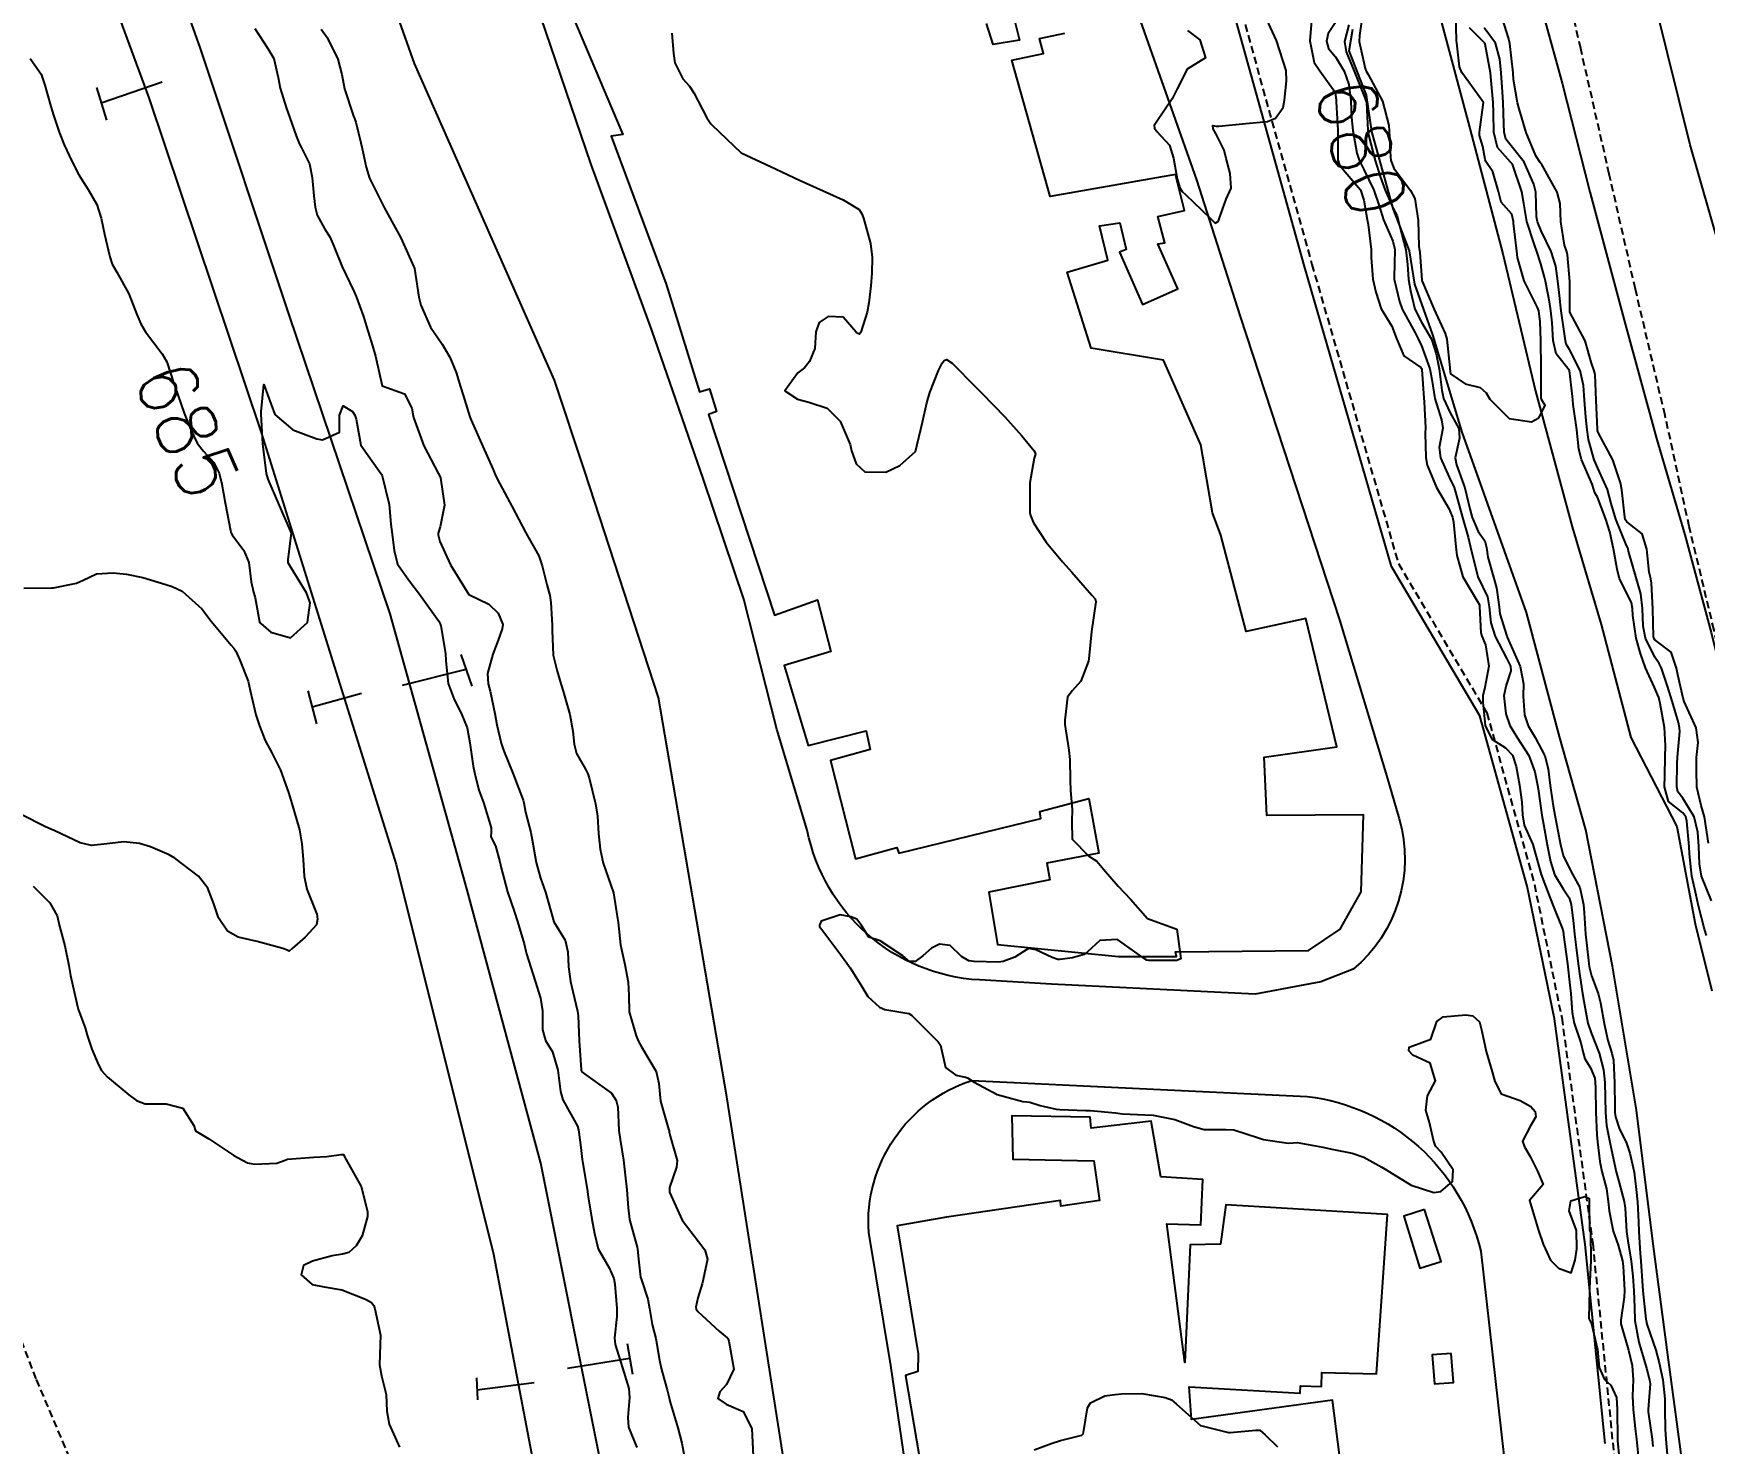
# Model space of a CAD drawing. Header units: metres. Extents: x 292545 to 299085, y 7450245 to 7463078.
# Drawn here: x 297021.9 to 297134.6, y 7453519.8 to 7453614.8 of the extents above; entities that cross this region are included whole.
import ezdxf
from ezdxf.enums import TextEntityAlignment as Align

# ---------------------------------------------------------------- set-up
doc = ezdxf.new("R2010")
doc.units = ezdxf.units.M
doc.linetypes.add('DASHED', pattern=[0.75, 0.5, -0.25])
for name, color, linetype in [('Canteiro', 45, 'DASHED'), ('Cotas', 45, 'Continuous'), ('Curvas de Nivel 1m', 11, 'Continuous'), ('Curvas de Nivel 5m', 15, 'Continuous'), ('Edificações', 30, 'Continuous'), ('Hidrografia', 140, 'Continuous'), ('Linha Férrea', 20, 'Continuous'), ('Pórtico', 62, 'Continuous'), ('Vias Primárias', 230, 'Continuous'), ('Vias Secundárias', 230, 'DASHED')]:
    doc.layers.add(name, color=color, linetype=linetype)
doc.styles.add('Style-STANDARD', font='STANDARD.shx')

msp = doc.modelspace()

# ---------------------------------------------------------------- linework, layer by layer
at = {"layer": 'Canteiro'}
for points in [[(297074.39, 7453750.06), (297075.99, 7453742.68), (297077.44, 7453734.39), (297079.7, 7453723.78), (297081.18, 7453715.1), (297083.5, 7453702.83), (297085.8, 7453691.72), (297089.6, 7453671.88), (297094.45, 7453649.39), (297100.21, 7453627.71), (297108.14, 7453599.26), (297113.97, 7453579.09), (297119.93, 7453569.02), (297123.14, 7453557.45), (297124.98, 7453548.47), (297127.07, 7453533.24), (297128.42, 7453519.8), (297129.87, 7453505.84)], [(297146.14, 7453515.81), (297145.41, 7453522.17), (297144.62, 7453529.25), (297143.73, 7453536.23), (297142.43, 7453542.84), (297140.51, 7453551.76), (297138.58, 7453560.13), (297137.12, 7453566.44), (297135.25, 7453574.6), (297133.58, 7453581.58), (297131.95, 7453589.08), (297129.95, 7453597.59), (297128.19, 7453605.34), (297126.26, 7453613.81), (297124.27, 7453622.48), (297122.63, 7453629), (297121.58, 7453633.57), (297117.36, 7453637.89), (297114.81, 7453648.82), (297112.9, 7453657.15), (297110.7, 7453666.63), (297108.62, 7453675.71), (297106.62, 7453684.64), (297105.32, 7453693.73)]]:
    msp.add_lwpolyline(points, dxfattribs=at)
at = {"layer": 'Curvas de Nivel 1m', "flags": 128}
for points, elevation in [([(297099.76, 7453615.04), (297100.59, 7453614.41), (297100.97, 7453613.18), (297099.73, 7453612.42), (297099.05, 7453611.09), (297098.73, 7453610.43), (297097.69, 7453608.89), (297097.51, 7453608.62), (297097.52, 7453608.45), (297097.68, 7453608.22), (297098.53, 7453607.29), (297098.81, 7453606.43), (297099.05, 7453605.02), (297099.23, 7453604.43), (297099.39, 7453604.18), (297099.63, 7453603.95), (297101.26, 7453602.4), (297101.61, 7453602.03), (297101.84, 7453602.17), (297101.91, 7453602.4), (297102.37, 7453603.65), (297102.69, 7453604.39), (297102.63, 7453605.4), (297102.37, 7453606.39), (297102.23, 7453606.96), (297101.68, 7453608.03), (297101.49, 7453608.4), (297101.47, 7453608.62), (297101.68, 7453608.59), (297101.86, 7453608.58), (297103.69, 7453608.77), (297105.15, 7453608.89), (297105.69, 7453609.11), (297106.2, 7453609.85), (297106.29, 7453610.34), (297106.43, 7453611.63), (297106.4, 7453612.34), (297105.75, 7453614.35), (297104.84, 7453616.36)], 681), ([(297108.13, 7453615.97), (297108.01, 7453614.33), (297108.29, 7453612.87), (297108.67, 7453612.32), (297109.71, 7453610.87), (297109.77, 7453610.3), (297109.78, 7453610.23), (297109.88, 7453608.3), (297109.88, 7453608.1), (297109.89, 7453606.3), (297109.99, 7453605.96), (297111.41, 7453604.28), (297111.63, 7453603.59), (297111.87, 7453602.28), (297111.93, 7453601.96), (297112.13, 7453600.27), (297112.13, 7453599.73), (297112.25, 7453598.27), (297112.44, 7453597.39), (297112.81, 7453596.27), (297113.53, 7453595.1), (297113.85, 7453594.26), (297114.34, 7453593.09), (297115.49, 7453592.3), (297115.53, 7453592.23), (297115.54, 7453592.18), (297115.69, 7453590.23), (297115.71, 7453589.99), (297115.79, 7453588.23), (297115.78, 7453587.89), (297115.81, 7453586.23), (297115.91, 7453585.73), (297116.55, 7453584.22), (297117.38, 7453582.8), (297117.62, 7453582.21), (297117.69, 7453581.88), (297117.85, 7453580.21), (297117.91, 7453579.63), (297118.31, 7453578.2), (297119.31, 7453576.54), (297119.43, 7453576.31), (297119.45, 7453576.19), (297119.52, 7453574.42), (297119.59, 7453574.19), (297119.84, 7453573.61), (297120.07, 7453572.18), (297119.79, 7453570.74), (297119.67, 7453570.18), (297119.66, 7453569.75), (297119.82, 7453568.18), (297120.27, 7453567.25), (297121.19, 7453566.67), (297121.66, 7453566.16), (297121.92, 7453565.41), (297122.14, 7453564.15), (297122.3, 7453563), (297122.33, 7453562.15), (297122.44, 7453561.46), (297123.03, 7453560.14), (297123.11, 7453559.89), (297123.59, 7453558.13), (297123.9, 7453557.3), (297124.37, 7453556.13), (297125.05, 7453554.4), (297125.1, 7453554.17), (297125.1, 7453554.12), (297125.11, 7453554.05), (297125.38, 7453552.11), (297125.54, 7453550.66), (297125.59, 7453550.11), (297125.68, 7453548.81), (297125.82, 7453548.11), (297126.28, 7453546.78), (297126.42, 7453546.1), (297126.54, 7453545.69), (297126.93, 7453545.08), (297127.21, 7453544.38), (297127.24, 7453544.1), (297127.25, 7453543.76), (297127.29, 7453542.09), (297127.35, 7453540.56), (297127.39, 7453540.09), (297127.55, 7453538.78), (297127.68, 7453538.09), (297127.99, 7453536.93), (297128.12, 7453536.08), (297128.17, 7453535.44), (297128.45, 7453534.08), (297128.79, 7453533.14), (297129.09, 7453532.07), (297129.13, 7453531.71), (297129.21, 7453530.07), (297129.19, 7453529.62), (297128.96, 7453528.07), (297128.97, 7453527.82), (297129.49, 7453526.06), (297129.73, 7453525.02), (297129.8, 7453524.06), (297129.76, 7453522.97), (297129.8, 7453522.06), (297129.94, 7453520.76), (297130.02, 7453520.06), (297130.19, 7453518.48)], 681), ([(297111.58, 7453616.28), (297111.35, 7453614.69), (297111.33, 7453614.28), (297111.73, 7453612.47), (297111.8, 7453612.28), (297111.94, 7453612.06), (297112.91, 7453610.27), (297113.32, 7453608.63), (297113.34, 7453608.26), (297113.43, 7453606.5), (297113.47, 7453606.26), (297113.66, 7453605.74), (297114.79, 7453604.24), (297115.09, 7453603.7), (297115.31, 7453602.23), (297115.36, 7453600.46), (297115.4, 7453600.23), (297115.42, 7453600.07), (297115.55, 7453598.23), (297115.56, 7453598.18), (297116.38, 7453596.22), (297117.13, 7453594.61), (297117.23, 7453594.21), (297117.43, 7453592.28), (297117.43, 7453592.21), (297117.49, 7453591.88), (297118.48, 7453591.2), (297119.48, 7453590.96), (297119.88, 7453590.59), (297120.14, 7453590.18), (297121.45, 7453588.88), (297122.95, 7453588.65), (297123.45, 7453588.91), (297123.86, 7453589.74), (297123.63, 7453590.14), (297123.59, 7453590.26), (297123.6, 7453592.14), (297123.6, 7453592.24), (297123.57, 7453594.14), (297123.53, 7453595.39), (297123.45, 7453596.14), (297123.34, 7453596.35), (297122.44, 7453598.15), (297122, 7453599.73), (297121.95, 7453600.16), (297121.74, 7453602.03), (297121.73, 7453602.16), (297121.62, 7453602.65), (297120.91, 7453603.46), (297120.71, 7453604.17), (297120.34, 7453605.5), (297119.86, 7453606.19), (297119.81, 7453606.33), (297119.67, 7453607.2), (297119.45, 7453607.95), (297119.45, 7453608.18), (297119.7, 7453610.18), (297118.24, 7453612.2), (297118.1, 7453612.57), (297117.9, 7453614.21), (297117.89, 7453614.34), (297117.85, 7453616.21)], 678), ([(297134.88, 7453560.24), (297134.61, 7453562.01), (297134.38, 7453562.77), (297134.09, 7453564.01), (297134.06, 7453565.13), (297134.07, 7453566.01), (297134.17, 7453567.03), (297134.04, 7453568.01), (297133.23, 7453569.79), (297133.16, 7453570.02), (297132.8, 7453571.58), (297132.72, 7453572.03), (297132.35, 7453573.12), (297131.27, 7453573.94), (297131.2, 7453574.05), (297131.18, 7453574.15), (297131.12, 7453576.04), (297131.04, 7453577.76), (297130.99, 7453578.05), (297130.88, 7453578.5), (297130.73, 7453580.05), (297130.4, 7453581.09), (297129.37, 7453581.91), (297129.27, 7453582.07), (297129.24, 7453582.21), (297129.04, 7453584.07), (297128.94, 7453584.53), (297128.42, 7453586.08), (297127.44, 7453587.93), (297127.4, 7453588.05), (297127.39, 7453588.09), (297127.39, 7453588.15), (297127.31, 7453590.09), (297127.23, 7453591.84), (297127.17, 7453592.09), (297126.99, 7453592.6), (297126.56, 7453594.1), (297125.54, 7453596.03), (297125.53, 7453596.11), (297125.52, 7453598.07), (297125.52, 7453598.11), (297125.38, 7453599.91), (297125.32, 7453600.11), (297125.16, 7453600.55), (297124.92, 7453602.12), (297124.87, 7453603.36), (297124.68, 7453604.12), (297123.66, 7453605.95), (297123.53, 7453606.14), (297123.23, 7453606.58), (297122.59, 7453608.15), (297122.11, 7453609.74), (297122, 7453610.16), (297121.73, 7453611.72), (297121.71, 7453612.16), (297121.71, 7453612.18), (297121.48, 7453614.16), (297121.39, 7453614.53), (297120.87, 7453616.17)], 681), ([(297036.87, 7453615.17), (297037.74, 7453613.82), (297038.15, 7453613.15), (297038.44, 7453611.87), (297038.58, 7453611.15), (297038.99, 7453609.85), (297039.24, 7453609.14), (297039.67, 7453607.92), (297039.89, 7453607.36), (297040.01, 7453607.13), (297040.55, 7453606.03), (297040.74, 7453605.12), (297040.86, 7453603.89), (297040.95, 7453603.12), (297041.07, 7453602.58), (297041.6, 7453601.64), (297041.94, 7453601.11), (297042.19, 7453600.5), (297042.77, 7453599.1), (297043.55, 7453597.46), (297043.71, 7453597.09), (297044.2, 7453595.75), (297044.41, 7453595.08), (297044.8, 7453593.78), (297045, 7453593.07), (297045.47, 7453591.07), (297046.96, 7453590.54), (297047.46, 7453589.57), (297047.54, 7453589.04), (297047.56, 7453588.93), (297048.27, 7453587.03), (297049.24, 7453585.19), (297049.33, 7453585.02), (297049.4, 7453584.86), (297049.67, 7453583.02), (297049.36, 7453581.57), (297049.24, 7453581.14), (297049.24, 7453581.02), (297049.35, 7453580.57), (297050.07, 7453579.01), (297051.3, 7453577), (297052.66, 7453576.35), (297053.29, 7453575.75), (297053.6, 7453574.97), (297053.56, 7453574.68), (297053.27, 7453573.93), (297052.93, 7453572.98), (297052.55, 7453571.67), (297052.6, 7453570.98), (297052.74, 7453570.49), (297053.06, 7453568.97), (297053.2, 7453568.22), (297053.48, 7453566.97), (297053.64, 7453566.51), (297054.27, 7453564.96), (297054.96, 7453563.13), (297055.01, 7453562.95), (297055.13, 7453562.33), (297055.48, 7453560.95), (297055.58, 7453560.47), (297055.84, 7453558.94), (297056.14, 7453557.87), (297056.46, 7453556.94), (297057.04, 7453554.93), (297057.8, 7453553.69), (297057.98, 7453552.92), (297058.02, 7453551.9), (297058.16, 7453550.91), (297058.32, 7453550.24), (297058.63, 7453548.91), (297058.67, 7453548.6), (297058.74, 7453546.9), (297058.87, 7453544.96), (297058.87, 7453544.9), (297058.89, 7453544.86), (297058.92, 7453544.81), (297059.2, 7453544.61), (297060.91, 7453543.38), (297061.24, 7453542.88), (297061.34, 7453542.44), (297061.41, 7453540.87), (297061.5, 7453540.25), (297061.74, 7453538.87), (297061.85, 7453537.86), (297061.96, 7453536.87), (297062.04, 7453535.65), (297062.13, 7453534.87), (297062.65, 7453533), (297062.67, 7453532.86), (297062.77, 7453531.98), (297062.88, 7453530.98), (297062.92, 7453530.86), (297063.37, 7453529.48), (297063.48, 7453528.85), (297063.67, 7453527.79), (297063.9, 7453526.84), (297064.16, 7453525.37), (297064.26, 7453524.84), (297064.35, 7453524.5), (297064.67, 7453523.37), (297064.81, 7453522.83), (297064.86, 7453522.62), (297065.39, 7453520.82), (297065.66, 7453519.79), (297065.85, 7453518.82)], 684), ([(297041.35, 7453615.11), (297041.75, 7453614.56), (297042.46, 7453613.1), (297042.75, 7453612.07), (297042.91, 7453611.1), (297043.53, 7453609.25), (297043.6, 7453609.09), (297043.68, 7453608.84), (297044.03, 7453607.45), (297044.12, 7453607.08), (297044.39, 7453605.82), (297044.61, 7453605.08), (297045.61, 7453603.06), (297046.72, 7453601.05), (297047.57, 7453599.15), (297047.62, 7453599.04), (297047.63, 7453598.98), (297047.94, 7453597.04), (297048.07, 7453596.51), (297048.72, 7453595.03), (297049.51, 7453593.88), (297050.03, 7453593.01), (297050.45, 7453591.97), (297050.75, 7453591), (297050.91, 7453590.44), (297051.36, 7453588.99), (297051.45, 7453588.76), (297052.25, 7453586.98), (297052.91, 7453585.47), (297053.13, 7453584.97), (297053.4, 7453584.47), (297054.21, 7453582.96), (297055.14, 7453581.17), (297055.25, 7453580.95), (297055.35, 7453580.79), (297056.02, 7453579.62), (297056.24, 7453578.94), (297056.57, 7453577.67), (297056.77, 7453576.93), (297056.84, 7453576.47), (297056.93, 7453574.93), (297056.93, 7453574.57), (297056.99, 7453572.92), (297057.25, 7453571.83), (297057.53, 7453570.92), (297057.66, 7453570.49), (297058.1, 7453568.91), (297058.32, 7453567.79), (297058.4, 7453566.91), (297058.56, 7453566.29), (297059.17, 7453565.22), (297059.33, 7453564.9), (297059.41, 7453564.65), (297059.84, 7453562.89), (297059.97, 7453562.05), (297060.04, 7453560.89), (297060.15, 7453559.84), (297060.36, 7453558.89), (297061.06, 7453556.88), (297061.33, 7453555.16), (297061.36, 7453554.88), (297061.53, 7453553.38), (297061.64, 7453552.87), (297061.83, 7453552.05), (297062.05, 7453550.86), (297062.08, 7453549.96), (297062.12, 7453548.87), (297062.58, 7453547.24), (297062.75, 7453546.86), (297062.95, 7453546.51), (297063.94, 7453544.84), (297064.12, 7453544.04), (297064.22, 7453542.84), (297064.76, 7453540.95), (297064.8, 7453540.83), (297064.81, 7453540.77), (297064.87, 7453540.49), (297065.34, 7453538.83), (297065.3, 7453538.38), (297064.83, 7453537.01), (297064.82, 7453536.83), (297064.83, 7453536.71), (297065.69, 7453534.82), (297066.79, 7453533.37), (297067.21, 7453532.81), (297067.39, 7453532.19), (297067.11, 7453530.81), (297067.03, 7453530.53), (297066.74, 7453529.57), (297066.6, 7453528.94), (297066.62, 7453528.81), (297066.73, 7453528.65), (297068.17, 7453527.34), (297068.71, 7453526.88), (297068.76, 7453526.83), (297068.79, 7453526.79), (297068.84, 7453526.66), (297069.17, 7453524.78), (297068.67, 7453523.74), (297068.22, 7453523.24), (297068.09, 7453522.8), (297068.66, 7453522.41), (297069.8, 7453521.92), (297070.37, 7453520.76), (297070.46, 7453518.91)], 683), ([(297064.99, 7453614.84), (297065.09, 7453613.49), (297065.2, 7453612.84), (297065.72, 7453611.78), (297066.17, 7453611.28), (297066.47, 7453610.82), (297067.35, 7453609.15), (297067.57, 7453608.8), (297067.62, 7453608.73), (297067.68, 7453608.67), (297069.66, 7453606.78), (297071.65, 7453605.85), (297072.4, 7453605.5), (297073.64, 7453604.91), (297074.04, 7453604.73), (297075.63, 7453604.01), (297076.53, 7453603.61), (297077.62, 7453602.96), (297077.8, 7453602.68), (297077.92, 7453602.37), (297078.38, 7453600.67), (297078.5, 7453599.75), (297078.48, 7453598.67), (297078.41, 7453597.81), (297078.28, 7453596.67), (297078.16, 7453596.05), (297077.74, 7453594.68), (297077.65, 7453594.55), (297077.52, 7453594.59), (297077.41, 7453594.68), (297076.54, 7453595.7), (297075.53, 7453595.75), (297074.91, 7453595.34), (297074.69, 7453594.72), (297074.63, 7453593.6), (297074.28, 7453592.72), (297073.93, 7453592.28), (297073.49, 7453591.95), (297072.6, 7453590.74), (297073.46, 7453590.17), (297074.22, 7453589.96), (297075.46, 7453589.56), (297076.34, 7453588.7), (297077, 7453587.12), (297077.11, 7453586.69), (297077.41, 7453585.81), (297077.99, 7453585.27), (297079.41, 7453585.25), (297080.36, 7453585.71), (297081.42, 7453586.64), (297081.88, 7453588.63), (297082.17, 7453589.92), (297082.38, 7453590.63), (297082.97, 7453592.1), (297083.22, 7453592.61), (297083.34, 7453592.77), (297083.5, 7453592.85), (297083.88, 7453592.61), (297085.48, 7453590.99), (297085.87, 7453590.59), (297087.45, 7453588.97), (297087.83, 7453588.56), (297088.59, 7453587.71), (297089.42, 7453586.7), (297089.49, 7453586.54), (297089.5, 7453586.46), (297089.42, 7453586.19), (297089.12, 7453584.54), (297089.12, 7453582.8), (297089.13, 7453582.54), (297089.16, 7453582.33), (297089.37, 7453581.84), (297090.22, 7453580.53), (297091.33, 7453579.2), (297091.95, 7453578.51), (297093.31, 7453576.96), (297093.52, 7453576.71), (297093.58, 7453576.5), (297093.28, 7453574.5), (297093.1, 7453572.66), (297093.08, 7453572.5), (297092.57, 7453571.17), (297091.97, 7453570.51), (297091.67, 7453570.08), (297091.48, 7453568.52), (297091.49, 7453568.23), (297091.75, 7453566.51), (297091.81, 7453565.88), (297091.84, 7453564.51), (297091.87, 7453563.79), (297091.98, 7453562.51), (297091.95, 7453561.69), (297091.98, 7453560.51), (297093.1, 7453559.36), (297093.64, 7453559.03), (297094.1, 7453558.48), (297095.08, 7453557.33), (297095.9, 7453556.46), (297097.05, 7453555.15), (297099.04, 7453554.43), (297099.3, 7453552.43), (297099.01, 7453552.32), (297097.14, 7453552.32), (297097.01, 7453552.34), (297096.83, 7453552.45), (297095.03, 7453553.74), (297093.84, 7453553.68), (297093.02, 7453552.91), (297092.78, 7453552.74), (297092, 7453552.51), (297091.15, 7453552.39), (297091.02, 7453552.4), (297090.62, 7453552.53), (297089.53, 7453553.05), (297089.03, 7453553.14), (297088.67, 7453552.91), (297088.12, 7453552.56), (297087.33, 7453552.25), (297087.02, 7453552.21), (297085.36, 7453552.25), (297085.02, 7453552.31), (297084.51, 7453552.6), (297083.75, 7453553.33), (297083.03, 7453553.42), (297082.5, 7453553.15), (297081.9, 7453552.63), (297081.4, 7453552.25), (297081.02, 7453552.25), (297080.56, 7453552.64), (297079.03, 7453553.64), (297078.26, 7453553.9), (297077.77, 7453554.68), (297077.47, 7453555.11), (297077.05, 7453555.27), (297076.33, 7453555.41), (297075.05, 7453554.97), (297074.94, 7453554.71), (297074.95, 7453554.62), (297075.04, 7453554.5), (297076.38, 7453552.7), (297077.01, 7453551.82), (297077.73, 7453550.68), (297078.21, 7453549.9), (297078.98, 7453549.17), (297079.34, 7453549.03), (297080.97, 7453548.75), (297081.14, 7453548.64), (297082.95, 7453546.84), (297083.1, 7453546.62), (297083.44, 7453545.12), (297084.14, 7453544.6), (297084.79, 7453544.46), (297084.92, 7453544.41), (297085.38, 7453544.12), (297086.91, 7453543.3), (297088.65, 7453542.81), (297088.91, 7453542.79), (297089.12, 7453542.77), (297089.82, 7453542.54), (297090.9, 7453542.3), (297091.14, 7453542.28), (297092.9, 7453542.22), (297093.2, 7453542.2), (297094.9, 7453542.05), (297095.38, 7453541.99), (297096.89, 7453541.91), (297097.44, 7453541.9), (297098.89, 7453541.6), (297100.16, 7453541.14), (297100.88, 7453540.94), (297102.34, 7453540.93), (297102.88, 7453540.9), (297104.53, 7453540.36), (297104.87, 7453540.25), (297106.55, 7453540.01), (297106.87, 7453540.04), (297107.15, 7453540.05), (297108.87, 7453539.74), (297109.6, 7453539.57), (297110.86, 7453539.33), (297111.64, 7453539.06), (297112.85, 7453538.4), (297113.07, 7453538.26), (297114.84, 7453537.17), (297116.37, 7453536.68), (297116.83, 7453536.74), (297117.62, 7453537.42), (297117.67, 7453538.2), (297116.86, 7453539.39), (297116.47, 7453539.81), (297116.33, 7453540.22), (297116.07, 7453541.41), (297115.81, 7453542.23), (297115.94, 7453543.2), (297116.47, 7453544.22), (297116.11, 7453545.4), (297114.94, 7453545.94), (297114.68, 7453546.24), (297114.7, 7453546.49), (297114.95, 7453546.57), (297116.15, 7453547.03), (297116.56, 7453548.22), (297116.98, 7453548.52), (297118.52, 7453548.65), (297118.98, 7453548.59), (297119.44, 7453548.19), (297119.59, 7453547.55), (297119.89, 7453546.18), (297120.29, 7453544.82), (297120.47, 7453544.17), (297120.91, 7453543.34), (297122.17, 7453542.88), (297122.9, 7453542.49), (297123.2, 7453542.14), (297123.23, 7453541.79), (297122.88, 7453541.17), (297122.33, 7453540.15), (297122.47, 7453539.75), (297122.86, 7453539.12), (297123.36, 7453538.13), (297123.74, 7453537.23), (297122.82, 7453536.14), (297123.42, 7453534.13), (297123.73, 7453533.19), (297124.22, 7453532.13), (297124.77, 7453531.58), (297125.61, 7453531.26), (297125.88, 7453532.11), (297126.01, 7453532.88), (297125.97, 7453534.11), (297125.49, 7453535.44), (297125.6, 7453536.11), (297126.53, 7453536.41), (297126.83, 7453536.27), (297126.84, 7453536.1), (297126.86, 7453534.15), (297126.87, 7453534.1), (297126.92, 7453533.98), (297126.94, 7453532.1), (297126.86, 7453530.21), (297126.86, 7453530.1), (297126.82, 7453528.19), (297126.86, 7453528.1), (297126.99, 7453527.83), (297127.39, 7453526.09), (297127.5, 7453524.89), (297127.86, 7453524.08), (297128.29, 7453523.69), (297128.67, 7453522.86), (297128.72, 7453522.07), (297128.72, 7453522.01), (297128.75, 7453520.07), (297128.75, 7453519.95), (297128.93, 7453518.07)], 682), ([(297110.64, 7453615.42), (297110.34, 7453614.29), (297110.45, 7453613.59), (297110.99, 7453612.29), (297111.71, 7453610.48), (297111.78, 7453610.28), (297111.81, 7453610.17), (297111.91, 7453608.28), (297111.95, 7453608), (297112.4, 7453606.27), (297112.74, 7453605.18), (297113.08, 7453604.27), (297113.62, 7453603.03), (297113.89, 7453602.53), (297113.96, 7453602.25), (297114.06, 7453601.8), (297114.48, 7453600.25), (297114.59, 7453599.26), (297114.66, 7453598.24), (297114.78, 7453597.47), (297115.08, 7453596.24), (297115.53, 7453595.36), (297116.2, 7453594.22), (297116.51, 7453593.22), (297116.71, 7453592.22), (297116.9, 7453590.79), (297117.02, 7453590.21), (297117.46, 7453589.25), (297118.04, 7453588.2), (297118.1, 7453587.54), (297117.8, 7453586.21), (297117.88, 7453585.74), (297118.44, 7453584.2), (297118.79, 7453582.78), (297118.95, 7453582.19), (297119.36, 7453581.26), (297119.8, 7453580.63), (297119.92, 7453580.18), (297120, 7453579.52), (297120.39, 7453578.17), (297120.59, 7453577.45), (297120.76, 7453576.17), (297120.82, 7453575.69), (297121.28, 7453574.2), (297121.3, 7453574.16), (297121.31, 7453574.13), (297122.17, 7453572.15), (297122.4, 7453570.99), (297122.38, 7453570.15), (297122.47, 7453568.89), (297122.72, 7453568.14), (297123.2, 7453567.35), (297123.85, 7453566.13), (297124.06, 7453565.24), (297124.21, 7453564.13), (297124.39, 7453562.88), (297124.51, 7453562.13), (297124.85, 7453560.38), (297124.91, 7453560.12), (297125.1, 7453559.33), (297125.73, 7453558.11), (297126.21, 7453557.24), (297126.46, 7453556.1), (297126.49, 7453555.53), (297126.58, 7453554.1), (297126.78, 7453552.33), (297126.81, 7453552.09), (297126.84, 7453551.92), (297127, 7453551.29), (297127.44, 7453550.09), (297127.59, 7453549.48), (297127.85, 7453548.08), (297128.09, 7453546.94), (297128.37, 7453546.08), (297128.47, 7453545.61), (297128.54, 7453544.08), (297128.56, 7453542.41), (297128.57, 7453542.07), (297128.6, 7453541.79), (297128.88, 7453540.96), (297129.32, 7453540.07), (297129.58, 7453539.34), (297129.87, 7453538.06), (297130, 7453536.89), (297130.08, 7453536.06), (297130.16, 7453534.7), (297130.18, 7453534.06), (297130.26, 7453532.57), (297130.31, 7453532.05), (297130.43, 7453530.38), (297130.46, 7453530.05), (297130.66, 7453528.13), (297130.67, 7453528.05), (297130.73, 7453527.81), (297131.32, 7453526.04), (297131.55, 7453525.19), (297131.8, 7453524.04), (297131.93, 7453522.77), (297131.93, 7453522.04), (297131.95, 7453520.73), (297132, 7453520.04), (297132.14, 7453518.51)], 679), ([(297134.75, 7453554), (297134.61, 7453554.44), (297134.2, 7453556.01), (297133.95, 7453557.14), (297133.76, 7453558.01), (297133.6, 7453559.52), (297133.57, 7453560.02), (297133.41, 7453561.73), (297133.34, 7453562.02), (297133.14, 7453562.28), (297132.17, 7453563.05), (297131.92, 7453564.04), (297131.93, 7453564.8), (297131.95, 7453566.04), (297131.97, 7453566.82), (297131.91, 7453568.04), (297131.62, 7453569.65), (297131.52, 7453570.05), (297131.45, 7453570.26), (297131.24, 7453570.73), (297130.63, 7453572.06), (297130.29, 7453573.03), (297130.01, 7453574.06), (297129.77, 7453575.59), (297129.75, 7453576.06), (297129.69, 7453576.44), (297129.31, 7453577.23), (297128.87, 7453578.07), (297128.71, 7453578.7), (297128.48, 7453580.08), (297128.23, 7453581.22), (297127.96, 7453582.08), (297127.39, 7453583.56), (297127.2, 7453583.9), (297127.14, 7453584.09), (297127.04, 7453584.45), (297126.31, 7453586.11), (297126.13, 7453586.81), (297125.99, 7453588.11), (297125.76, 7453589.82), (297125.73, 7453590.12), (297125.72, 7453590.36), (297125.5, 7453592.11), (297125.49, 7453592.13), (297124.6, 7453593.22), (297124.4, 7453594.13), (297124.33, 7453595.33), (297124.24, 7453596.13), (297124.15, 7453596.73), (297123.89, 7453598.14), (297123.83, 7453598.4), (297123.57, 7453599.3), (297123.3, 7453600.14), (297123.15, 7453600.58), (297122.63, 7453602.15), (297122.42, 7453603.36), (297122.3, 7453604.15), (297121.66, 7453606.01), (297121.54, 7453606.16), (297120.65, 7453607.15), (297120.4, 7453608.17), (297120.39, 7453609.48), (297120.36, 7453610.17), (297120.23, 7453611.67), (297120.17, 7453612.18), (297119.82, 7453614.11), (297119.8, 7453614.18), (297119.75, 7453614.23), (297118.77, 7453615.2)], 679), ([(297021.31, 7453577.44), (297023.19, 7453577.45), (297023.3, 7453577.45), (297024.86, 7453577.76), (297025.31, 7453577.97), (297026.21, 7453578.4), (297027.32, 7453578.47), (297028.22, 7453578.37), (297029.32, 7453578.14), (297030.87, 7453577.68), (297031.31, 7453577.54), (297031.97, 7453577.22), (297033.29, 7453576.03), (297033.93, 7453575.2), (297035.27, 7453573.59), (297035.46, 7453573.38), (297035.59, 7453573.19), (297035.87, 7453572.57), (297036.42, 7453571.17), (297036.57, 7453570.52), (297036.87, 7453569.17), (297036.95, 7453568.9), (297037.2, 7453568.14), (297037.56, 7453567.16), (297038.01, 7453566.32), (297038.6, 7453565.15), (297039.15, 7453563.65), (297039.3, 7453563.14), (297039.37, 7453562.9), (297039.88, 7453561.13), (297040.05, 7453560.18), (297040.14, 7453559.13), (297040.21, 7453558), (297040.37, 7453557.13), (297041.05, 7453555.45), (297041.1, 7453555.12), (297041.04, 7453554.73), (297040.27, 7453553.89), (297039.39, 7453553.14), (297039.2, 7453552.96), (297039.02, 7453553.04), (297038.76, 7453553.14), (297037.03, 7453553.6), (297035.75, 7453553.9), (297035.03, 7453554.31), (297034.42, 7453555.2), (297034.12, 7453556.14), (297033.71, 7453557.2), (297033.08, 7453558.01), (297031.47, 7453559.23), (297031.1, 7453559.44), (297029.83, 7453559.98), (297029.1, 7453560.21), (297028.04, 7453560.33), (297027.1, 7453560.21), (297025.87, 7453560.07), (297025.1, 7453560.26), (297023.38, 7453561.06), (297023.11, 7453561.19), (297022.76, 7453561.33), (297021.13, 7453562.17)], 686), ([(297021.92, 7453557.34), (297023.06, 7453556.22), (297023.54, 7453555.33), (297023.71, 7453554.65), (297024.06, 7453553.32), (297024.33, 7453551.99), (297024.44, 7453551.32), (297024.87, 7453549.42), (297024.89, 7453549.31), (297024.97, 7453549.05), (297025.44, 7453547.79), (297025.57, 7453547.3), (297025.89, 7453546.35), (297026.33, 7453545.29), (297026.54, 7453544.9), (297026.91, 7453544.48), (297028.37, 7453543.27), (297028.9, 7453542.89), (297029.48, 7453542.67), (297030.9, 7453542.67), (297032.03, 7453542.36), (297032.76, 7453541.21), (297032.88, 7453540.85), (297033.77, 7453540.3), (297034.86, 7453539.58), (297035.45, 7453539.18), (297036.38, 7453538.69), (297036.85, 7453538.59), (297038.35, 7453538.65), (297038.85, 7453538.85), (297039.07, 7453538.92), (297040.85, 7453539.06), (297041.73, 7453539.11), (297042.7, 7453539.25), (297042.86, 7453539.24), (297042.92, 7453539.09), (297043.01, 7453538.93), (297044.05, 7453537.08), (297044.48, 7453535.4), (297044.46, 7453535.07), (297044.1, 7453533.77), (297043.71, 7453533.08), (297043.22, 7453532.64), (297042.78, 7453532.53), (297042.09, 7453532.42), (297040.77, 7453532.05), (297040.15, 7453531.75), (297039.99, 7453531.13), (297040.75, 7453530.47), (297041.55, 7453530.31), (297042.75, 7453530.11), (297044.33, 7453529.48), (297044.74, 7453529.27), (297044.89, 7453529.07), (297044.97, 7453528.83), (297045.34, 7453527.06), (297045.33, 7453526.44), (297045.27, 7453525.06), (297045.42, 7453524.31), (297045.72, 7453523.06), (297045.77, 7453521.94), (297045.94, 7453521.06), (297046.62, 7453519.51)], 686), ([(297089.42, 7453519.34), (297090.63, 7453519.77), (297091.2, 7453519.95), (297092.63, 7453520.32), (297092.72, 7453520.41), (297092.74, 7453520.5), (297093, 7453522.16), (297093.21, 7453522.49), (297094.17, 7453522.98), (297094.67, 7453523.04), (297095.3, 7453523.1), (297096.67, 7453523.14), (297098.25, 7453522.85), (297098.67, 7453522.71), (297099, 7453522.43), (297100.64, 7453520.97), (297102.51, 7453520.5), (297102.63, 7453520.51), (297104.35, 7453520.65), (297104.64, 7453520.66), (297104.99, 7453520.35), (297105.81, 7453519.53)], 683)]:
    msp.add_lwpolyline(points, dxfattribs=dict(at, elevation=elevation))
at = {"layer": 'Curvas de Nivel 5m', "flags": 128}
for points, elevation in [([(297109.77, 7453615.63), (297109.24, 7453614.83), (297109.12, 7453614.31), (297109.25, 7453613.81), (297109.74, 7453613.25), (297110.32, 7453612.29), (297110.62, 7453611.39), (297110.77, 7453610.29), (297110.81, 7453609.17), (297110.91, 7453608.29), (297111.18, 7453606.77), (297111.32, 7453606.28), (297111.65, 7453605.66), (297112.32, 7453604.27), (297112.68, 7453603.22), (297112.96, 7453602.27), (297113.59, 7453600.82), (297113.73, 7453600.26), (297113.68, 7453598.38), (297113.69, 7453598.26), (297114.05, 7453596.75), (297114.23, 7453596.25), (297115.11, 7453594.65), (297115.3, 7453594.23), (297115.37, 7453594.09), (297115.51, 7453593.83), (297116.09, 7453592.22), (297116.22, 7453591.49), (297116.43, 7453590.22), (297116.88, 7453588.79), (297116.97, 7453588.21), (297116.73, 7453586.91), (297116.81, 7453586.22), (297117.4, 7453584.91), (297117.72, 7453584.21), (297117.86, 7453583.74), (297118.3, 7453582.2), (297118.68, 7453580.87), (297118.84, 7453580.2), (297119.32, 7453578.19), (297119.97, 7453576.84), (297120.1, 7453576.18), (297120.2, 7453575.09), (297120.49, 7453574.17), (297121.26, 7453572.71), (297121.52, 7453572.16), (297121.56, 7453571.85), (297121.24, 7453570.88), (297121.08, 7453570.16), (297121.21, 7453568.95), (297121.49, 7453568.16), (297121.98, 7453567.36), (297122.77, 7453566.14), (297123.17, 7453565.05), (297123.36, 7453564.14), (297123.39, 7453563.9), (297123.65, 7453562.13), (297123.75, 7453561.51), (297124, 7453560.13), (297124.22, 7453559.01), (297124.49, 7453558.13), (297125.07, 7453557.15), (297125.49, 7453556.54), (297125.62, 7453556.11), (297125.77, 7453554.83), (297125.84, 7453554.11), (297125.95, 7453553.19), (297126.09, 7453552.1), (297126.2, 7453551.3), (297126.39, 7453550.1), (297126.47, 7453549.58), (297126.75, 7453548.09), (297126.96, 7453547.45), (297127.5, 7453546.08), (297127.81, 7453544.96), (297127.89, 7453544.09), (297127.91, 7453543.08), (297127.93, 7453542.08), (297128.01, 7453541.21), (297128.22, 7453540.08), (297128.33, 7453539.54), (297128.66, 7453538.07), (297128.84, 7453537.43), (297129.2, 7453536.07), (297129.26, 7453535.62), (297129.35, 7453534.06), (297129.44, 7453533.42), (297129.67, 7453532.06), (297129.78, 7453531.04), (297129.84, 7453530.06), (297129.88, 7453528.92), (297129.91, 7453528.06), (297130.18, 7453526.58), (297130.33, 7453526.05), (297130.69, 7453524.83), (297130.91, 7453524.05), (297130.94, 7453523.79), (297130.81, 7453522.05), (297130.82, 7453521.89), (297131.07, 7453520.05), (297131.13, 7453519.55)], 680), ([(297135.07, 7453556.34), (297134.4, 7453558.01), (297134.26, 7453558.85), (297134.22, 7453560.01), (297134.15, 7453560.98), (297133.91, 7453562.01), (297133.15, 7453563.28), (297132.82, 7453563.69), (297132.74, 7453564.03), (297132.76, 7453565.61), (297132.78, 7453566.03), (297132.94, 7453567.76), (297132.93, 7453568.02), (297132.85, 7453568.38), (297132.37, 7453570.03), (297132.1, 7453570.89), (297131.71, 7453572.04), (297131.55, 7453572.34), (297131.26, 7453572.77), (297130.64, 7453574.06), (297130.48, 7453574.86), (297130.43, 7453576.05), (297130.31, 7453577.05), (297130.02, 7453578.06), (297129.49, 7453579.93), (297129.47, 7453580.07), (297129.44, 7453580.15), (297129.36, 7453580.31), (297128.63, 7453582.08), (297128.32, 7453583.14), (297128.06, 7453584.08), (297127.41, 7453585.53), (297127.16, 7453586.09), (297126.79, 7453587.45), (297126.69, 7453588.1), (297126.6, 7453588.96), (297126.52, 7453590.1), (297126.46, 7453591.09), (297126.23, 7453592.1), (297125.51, 7453593.52), (297125.29, 7453593.89), (297125.24, 7453594.11), (297125.2, 7453594.43), (297124.94, 7453596.12), (297124.81, 7453597.37), (297124.73, 7453598.12), (297124.58, 7453599.13), (297124.27, 7453600.13), (297123.6, 7453601.52), (297123.35, 7453602.14), (297123.29, 7453602.47), (297123.23, 7453604.14), (297123.11, 7453604.67), (297122.44, 7453606.15), (297121.67, 7453607.14), (297121.22, 7453607.71), (297121.1, 7453608.17), (297121.09, 7453608.76), (297121.04, 7453610.17), (297121, 7453610.88), (297120.9, 7453612.17), (297120.81, 7453613.1), (297120.51, 7453614.17), (297119.76, 7453615.22)], 680), ([(297021.73, 7453613.14), (297022.46, 7453612.08), (297022.71, 7453611.34), (297023.13, 7453609.91), (297023.31, 7453609.33), (297023.68, 7453608.18), (297024.02, 7453607.32), (297024.54, 7453606.21), (297025.01, 7453605.31), (297025.63, 7453604.31), (297026.22, 7453603.29), (297026.52, 7453602.37), (297026.73, 7453601.29), (297027.09, 7453599.77), (297027.26, 7453599.28), (297027.56, 7453598.74), (297028.39, 7453597.27), (297028.91, 7453595.88), (297029.18, 7453595.26), (297029.51, 7453594.72), (297030.63, 7453593.24), (297030.94, 7453592.69), (297031.41, 7453591.23), (297031.42, 7453591.18), (297031.47, 7453591.04), (297032.12, 7453589.22), (297032.56, 7453588.1), (297032.98, 7453587.21), (297033.42, 7453586.67), (297034.12, 7453585.91), (297034.46, 7453585.19), (297034.65, 7453584.45), (297034.88, 7453583.19), (297035.23, 7453581.32), (297035.26, 7453581.19), (297035.35, 7453581.02), (297036.13, 7453579.96), (297036.46, 7453579.17), (297036.63, 7453577.85), (297036.79, 7453577.17), (297036.9, 7453576.77), (297037.19, 7453575.16), (297037.22, 7453575.1), (297037.28, 7453575.05), (297037.96, 7453574.47), (297039.27, 7453574.08), (297040.42, 7453575.12), (297040.6, 7453576.43), (297040.36, 7453577.12), (297039.33, 7453578.79), (297039.12, 7453579.14), (297039.12, 7453579.36), (297039.35, 7453581.14), (297038.48, 7453583.15), (297037.78, 7453584.78), (297037.66, 7453585.16), (297037.42, 7453587.16), (297037.31, 7453589.16), (297037.31, 7453589.31), (297037.47, 7453591.16), (297038.23, 7453589.15), (297039.44, 7453588.1), (297041.05, 7453587.49), (297041.43, 7453587.44), (297042.58, 7453587.95), (297042.58, 7453589.1), (297042.82, 7453589.73), (297043.46, 7453589.34), (297043.62, 7453589.09), (297043.7, 7453588.83), (297044.03, 7453587.08), (297045.4, 7453585.13), (297045.43, 7453585.09), (297045.43, 7453585.07), (297045.46, 7453585.01), (297045.92, 7453583.06), (297046.04, 7453581.74), (297046.13, 7453581.06), (297046.26, 7453579.97), (297046.49, 7453579.05), (297047.32, 7453577.88), (297047.98, 7453577.03), (297049.28, 7453575.21), (297049.37, 7453575.02), (297049.41, 7453574.9), (297049.72, 7453573.02), (297049.76, 7453572.52), (297049.9, 7453571.01), (297050.31, 7453569.92), (297050.79, 7453569), (297051.2, 7453568.01), (297051.38, 7453567), (297051.6, 7453565.42), (297051.68, 7453564.99), (297051.98, 7453563.82), (297052.29, 7453562.98), (297052.81, 7453561.28), (297052.8, 7453560.97), (297052.79, 7453560.66), (297053.1, 7453560.05), (297053.4, 7453558.97), (297053.49, 7453558.57), (297053.91, 7453556.96), (297054.36, 7453555.65), (297054.59, 7453554.95), (297055.03, 7453553.45), (297055.14, 7453552.95), (297055.18, 7453552.78), (297055.78, 7453550.94), (297056.14, 7453549.78), (297056.26, 7453548.94), (297056.26, 7453547.64), (297056.47, 7453546.93), (297056.94, 7453546.16), (297057.31, 7453544.92), (297057.48, 7453543.49), (297057.65, 7453542.92), (297058.62, 7453541.16), (297058.7, 7453540.9), (297058.72, 7453540.75), (297058.86, 7453539.72), (297058.95, 7453538.9), (297058.97, 7453538.78), (297059.28, 7453536.9), (297059.34, 7453536.38), (297059.59, 7453534.89), (297059.77, 7453533.91), (297060.03, 7453532.89), (297060.77, 7453531.61), (297061.07, 7453530.88), (297061.15, 7453530.49), (297061.29, 7453528.87), (297061.28, 7453528.32), (297061.12, 7453526.88), (297061.16, 7453526.43), (297061.66, 7453524.87), (297062.08, 7453523.46), (297062.14, 7453522.87), (297062.01, 7453521.51), (297062.07, 7453520.87), (297062.62, 7453519.49)], 685)]:
    msp.add_lwpolyline(points, dxfattribs=dict(at, elevation=elevation))
at = {"layer": 'Edificações'}
for points in [[(297056.61, 7453620.01), (297061.54, 7453608.34), (297061.68, 7453608.01), (297060.89, 7453607.9), (297064.6, 7453597.92), (297066.85, 7453590.66), (297067.52, 7453590.87), (297067.99, 7453589.34), (297067.46, 7453589.14), (297071.92, 7453575.62), (297074.81, 7453576.64), (297075.7, 7453573.17), (297072.55, 7453572.21), (297074.18, 7453566.83), (297078.08, 7453567.81), (297078.35, 7453566.56), (297075.69, 7453565.82), (297077.38, 7453559.19), (297080.16, 7453559.94), (297080.29, 7453559.56), (297089.87, 7453561.89), (297089.8, 7453562.38), (297093.11, 7453563.25), (297093.78, 7453559.57), (297090.26, 7453558.89), (297090.47, 7453557.77), (297086.36, 7453556.93), (297086.94, 7453553.41), (297095.1, 7453552.59), (297099.01, 7453552.59), (297098.95, 7453552.9), (297107.92, 7453552.99), (297110.05, 7453554.43), (297111.45, 7453556.95), (297111.62, 7453562.14), (297105.11, 7453562.11), (297104.93, 7453566.03), (297109.82, 7453566.74), (297107.74, 7453575.38), (297103.71, 7453574.5), (297102.01, 7453581.01), (297101.43, 7453582.51), (297100.65, 7453587.09), (297098.13, 7453592.81), (297093.26, 7453593.62), (297091.63, 7453598.74), (297094.38, 7453599.54), (297093.83, 7453601.86), (297095.18, 7453602.06), (297095.62, 7453600.26), (297095.16, 7453600.08), (297096.73, 7453596.56), (297099.1, 7453597.61), (297097.75, 7453600.65), (297098.23, 7453600.71), (297097.76, 7453602.48), (297099.55, 7453602.9), (297098.94, 7453605.32), (297090.49, 7453603.83), (297087.92, 7453613.04), (297090.05, 7453613.48), (297089.77, 7453614.49), (297091.48, 7453614.85)], [(297088.12, 7453615.64), (297088.42, 7453614.38), (297086.65, 7453614.08), (297086.2, 7453615.5)], [(297110.6, 7453514.25), (297109.53, 7453522.67), (297100.03, 7453521.38), (297099.86, 7453523.57), (297107.35, 7453523.16), (297107.37, 7453523.64), (297108.78, 7453523.6), (297108.8, 7453524.54), (297112.49, 7453524.46), (297113.24, 7453535.19), (297102.33, 7453535.85), (297101.97, 7453533.2), (297099.93, 7453533.15), (297099.58, 7453525.22), (297098.36, 7453534.56), (297100.66, 7453534.51), (297100.78, 7453537.55), (297097.95, 7453537.74), (297097.3, 7453541.49), (297093.26, 7453541.01), (297093.2, 7453541.76), (297087.91, 7453541.86), (297087.97, 7453538.94), (297093.44, 7453538.81), (297093.82, 7453536.14), (297091.21, 7453535.75), (297091.18, 7453536.14), (297083.51, 7453535.02), (297080.17, 7453534.44), (297081.6, 7453525.81), (297081.57, 7453524.62), (297080.75, 7453524.35), (297083.33, 7453509.14)]]:
    msp.add_lwpolyline(points, dxfattribs=at)
for points in [[(297115.74, 7453535.54), (297114.33, 7453535.09), (297115.42, 7453531.58), (297116.86, 7453532.03)], [(297117.53, 7453525.83), (297116.25, 7453525.74), (297116.4, 7453523.77), (297117.68, 7453523.88)]]:
    msp.add_lwpolyline(points, close=True, dxfattribs=at)
at = {"layer": 'Hidrografia'}
for points in [[(297098.48, 7453692.98), (297100.08, 7453685.67), (297101.75, 7453678.49), (297102.47, 7453671.95), (297104.53, 7453662.5), (297106.73, 7453653.51), (297108.31, 7453647.46), (297110.23, 7453640.11), (297111.88, 7453634.33), (297114.08, 7453625.78), (297116.54, 7453616.84), (297118.67, 7453608.86), (297121.01, 7453599.98), (297123.21, 7453590.72), (297125.69, 7453581.56), (297127.64, 7453574.98), (297129.65, 7453567.35), (297132.74, 7453561.35), (297133.99, 7453554.79), (297135.1, 7453550.29)], [(297133.2, 7453517.87), (297132.13, 7453525.73), (297131.18, 7453533.05), (297130.03, 7453542.24), (297128.41, 7453551.94), (297126.6, 7453561.14), (297124.84, 7453567.42), (297122.6, 7453575.8), (297118.28, 7453587.95), (297116.3, 7453594.51), (297115.08, 7453597.92), (297114.71, 7453600.18), (297113.62, 7453603.03), (297112.17, 7453608.23), (297111.81, 7453610.67), (297110.66, 7453613.66), (297110.9, 7453615.11)]]:
    msp.add_lwpolyline(points, dxfattribs=at)
at = {"layer": 'Linha Férrea', "linetype": 'Continuous'}
for points in [[(296911.12, 7453924.01), (296921.51, 7453898.63), (296932.54, 7453870.51), (296944.96, 7453838.91), (296953.28, 7453816.5), (296954.89, 7453811.55), (296964.93, 7453784.98), (296978.15, 7453749.95), (296981.43, 7453740.97), (296988.35, 7453722.57), (296995.04, 7453704.24), (297000.67, 7453688.6), (297008.01, 7453669.07), (297017.24, 7453644.34), (297029.73, 7453610.49), (297037.29, 7453587.92), (297046.41, 7453558.8), (297052.97, 7453532.52), (297057.38, 7453509.42)], [(297060.21, 7453518.4), (297056.15, 7453538.66), (297051.17, 7453557.16), (297046, 7453575.71), (297039.17, 7453595.92), (297033.22, 7453613.81), (297026.58, 7453632.5), (297017.91, 7453654.6), (297011.96, 7453670.53), (297005.64, 7453687.69), (296999, 7453705.31), (296992.17, 7453723.63), (296985.84, 7453741.02), (296982.48, 7453749.77), (296979.78, 7453756.91), (296972.46, 7453776.38), (296965.57, 7453794.65), (296959.22, 7453812.36), (296952.83, 7453830.73), (296944.3, 7453852.16), (296936.97, 7453870.64), (296929.26, 7453890.89), (296923.15, 7453906.18), (296916.83, 7453920.88)]]:
    msp.add_lwpolyline(points, dxfattribs=at)
at = {"layer": 'Pórtico'}
for points in [[(297026.21, 7453611.18), (297026.87, 7453608.99)], [(297026.52, 7453610.16), (297030.62, 7453611.57)], [(297050.76, 7453572.96), (297051.51, 7453570.83)], [(297051.11, 7453571.95), (297046.8, 7453570.86)], [(297040.44, 7453570.51), (297041.04, 7453568.28)], [(297040.73, 7453569.42), (297044.06, 7453570.35)], [(297061.98, 7453526.51), (297062.34, 7453524.44)], [(297062.16, 7453525.48), (297057.95, 7453524.82)], [(297051.81, 7453524.19), (297051.88, 7453522.71)], [(297051.85, 7453523.38), (297055.7, 7453523.86)]]:
    msp.add_lwpolyline(points, dxfattribs=at)
at = {"layer": 'Vias Primárias', "elevation": 702.04}
msp.add_lwpolyline([(297153.57, 7453518.27), (297151.91, 7453531.53), (297149.28, 7453547.18), (297146.58, 7453559.13), (297143.81, 7453571.42), (297140.76, 7453584.27), (297136.99, 7453595.66), (297133.65, 7453607.32), (297130.6, 7453619.57), (297126.92, 7453631.14), (297124.57, 7453640.74), (297119.91, 7453661.67), (297114.43, 7453685.26), (297111.72, 7453702.83), (297108.73, 7453722.32), (297105.9, 7453745.57), (297103.06, 7453767.41), (297101.18, 7453781.71)], dxfattribs=at)
at = {"layer": 'Vias Primárias'}
for points in [[(297127.92, 7453519.75), (297126.57, 7453533.18), (297124.49, 7453548.38), (297122.65, 7453557.33), (297119.47, 7453568.82), (297113.51, 7453578.89), (297107.65, 7453599.12), (297099.73, 7453627.58), (297093.96, 7453649.28), (297089.11, 7453671.78), (297085.31, 7453691.62), (297083.01, 7453702.73), (297080.69, 7453715.01), (297079.21, 7453723.69), (297076.95, 7453734.3), (297075.49, 7453742.59), (297073.9, 7453749.95)], [(297105.86, 7453693.81), (297107.16, 7453684.74), (297109.16, 7453675.83), (297111.24, 7453666.76), (297113.44, 7453657.28), (297115.35, 7453648.94), (297117.87, 7453638.17), (297119.91, 7453630.61), (297121.07, 7453625.33), (297122.63, 7453620.13), (297125.01, 7453611.49), (297126.87, 7453604.16), (297129.2, 7453595.51), (297131.38, 7453587.52), (297133.29, 7453581.02), (297135.06, 7453574.43), (297137.13, 7453566.1), (297139.12, 7453560.26), (297141.05, 7453551.88), (297142.97, 7453542.95), (297144.27, 7453536.32), (297145.17, 7453529.31), (297145.96, 7453522.24), (297146.69, 7453515.88)]]:
    msp.add_lwpolyline(points, dxfattribs=at)
for points in [[(297026.64, 7453270.12), (297033.76, 7453270.03), (297042.41, 7453269.07), (297055.91, 7453267.25, 0.443052), (297065.52, 7453275.34), (297067.32, 7453285.91), (297069.46, 7453297.83), (297071.68, 7453311.36), (297073.68, 7453325.97), (297075.51, 7453343), (297077.06, 7453366.76), (297077.43, 7453383.53), (297077.01, 7453423.67), (297078.03, 7453460.02), (297077.81, 7453478.43), (297073.51, 7453512.44), (297068.69, 7453543.14), (297064.09, 7453570.06), (297059.12, 7453585.29), (297057.08, 7453591.45), (297047.63, 7453612.8), (297036.65, 7453643.79), (297032.27, 7453656.36)], [(297094.23, 7453622.34), (297100.35, 7453604.96), (297103.31, 7453595.74), (297110.01, 7453575.29), (297113.19, 7453564.72), (297114.02, 7453561.88, -0.297448), (297110.93, 7453551.73), (297108.74, 7453550.88), (297104.31, 7453550.05), (297090.59, 7453550.72), (297085.72, 7453551.01, -0.341938), (297074.12, 7453561.12), (297072.07, 7453567.92), (297069.84, 7453576.68), (297067.12, 7453584.75), (297063.64, 7453594.82), (297059.54, 7453605.99), (297055.81, 7453616.94)], [(297122.04, 7453377.82), (297096.02, 7453381.29, -0.227295), (297086.64, 7453389.54, -0.172045), (297085.23, 7453396.88), (297085.45, 7453417.88), (297085.54, 7453436.6), (297085.41, 7453452.88), (297085.68, 7453474.34), (297085.56, 7453482.8), (297082.83, 7453504.05), (297079.76, 7453525.02), (297078.26, 7453533.99, -0.344523), (297085.22, 7453544.23), (297107.82, 7453543.15, -0.316647), (297119.52, 7453532.72), (297121.47, 7453515.55), (297123.23, 7453496.53), (297125.41, 7453476.5), (297126.49, 7453461.35), (297127.53, 7453443.55), (297128.48, 7453426.13), (297130.56, 7453392.57), (297130.89, 7453385.18, -0.400601), (297122.04, 7453377.82, -24.995742)]]:
    msp.add_lwpolyline(points, format="xyb", dxfattribs=at)
at = {"layer": 'Vias Secundárias'}
msp.add_lwpolyline([(296991.18, 7453608.76), (296997.97, 7453602.86), (297002.14, 7453590.5), (297004.07, 7453584.26), (297008.19, 7453569.52), (297011.17, 7453554.58), (297011.86, 7453551.71), (297017.62, 7453535.79), (297022.13, 7453524.07), (297025.7, 7453515.68), (297025.4, 7453512.63), (297024.25, 7453508.28), (297014.88, 7453500.55), (297012.08, 7453495.65), (297010.62, 7453487.46), (297012.03, 7453475.81), (297014.13, 7453461.37), (297013.78, 7453454.87), (297013.03, 7453448.79), (297011.13, 7453441.37)], dxfattribs=at)

# ---------------------------------------------------------------- texts
at = {"layer": 'Cotas', "style": 'Style-STANDARD'}
for s, rotation, p in [('680', 286.6964, (297111.46, 7453607.17, 680)), ('685', 293.5189, (297032.29, 7453588.13, 685))]:
    msp.add_text(s, height=4, rotation=rotation, dxfattribs=at).set_placement(p, align=Align.MIDDLE_CENTER)

doc.saveas('drawing.dxf')
